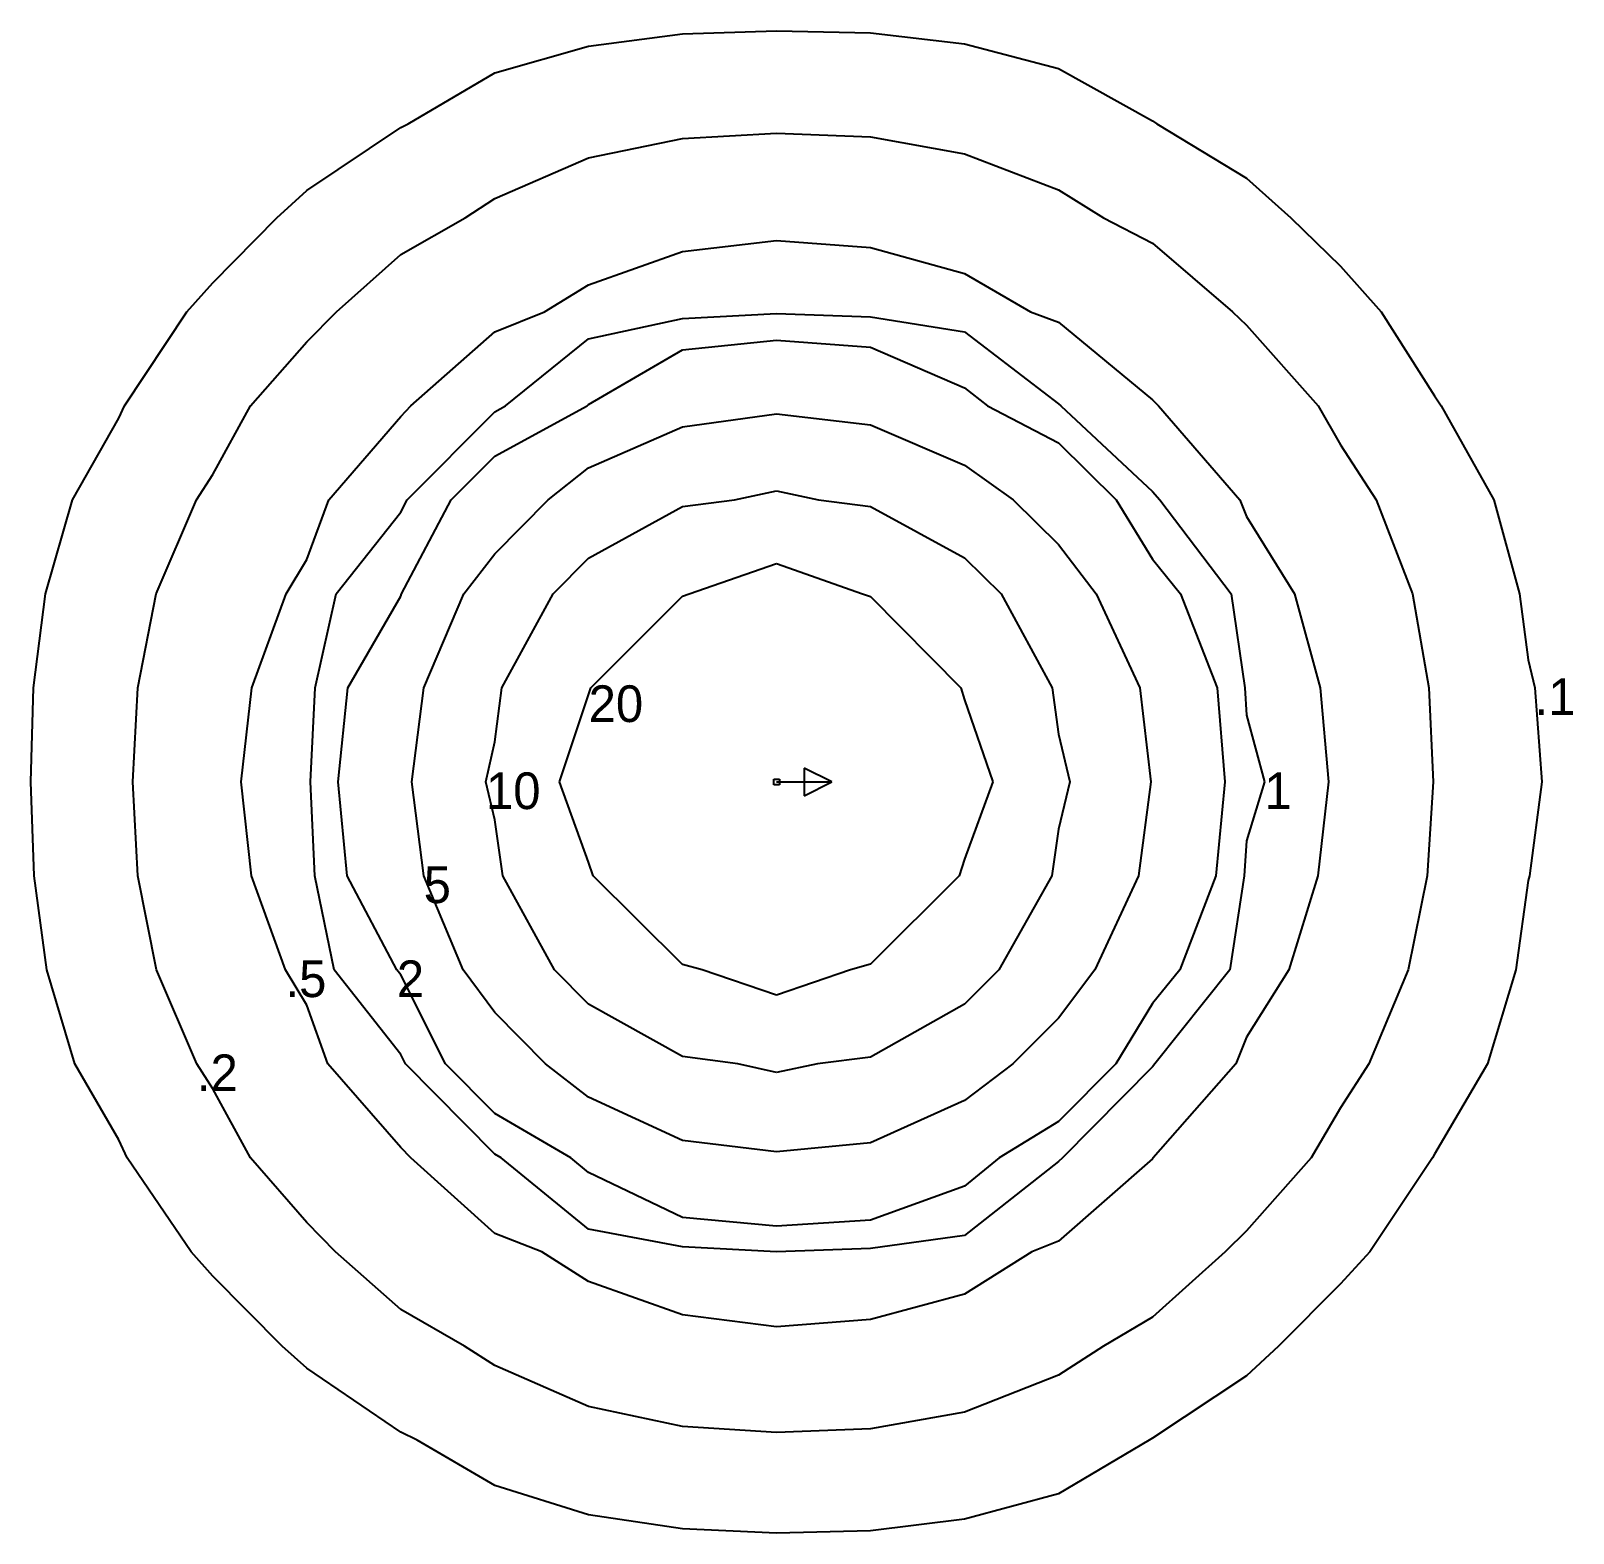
# Model space of a CAD drawing. Extents: x -27.1 to 28.9, y -27.2 to 27.2.
import ezdxf

# ---------------------------------------------------------------- set-up
doc = ezdxf.new("R2010")
doc.units = 0
doc.layers.add('TemplateLayer', color=7, linetype='CONTINUOUS')

# ---------------------------------------------------------------- blocks, each defined once
blk = doc.blocks.new('Template')
at = {"layer": 'TemplateLayer', "color": 7, "linetype": 'CONTINUOUS'}
for p, q in [((-6.818, 26.681), (-3.409, 27.124)), ((-3.409, 27.124), (0, 27.236)), ((0, 27.236), (3.409, 27.161)), ((3.409, 27.161), (6.818, 26.766)), ((-10.227, 25.711), (-6.818, 26.681)), ((6.818, 26.766), (10.227, 25.872)), ((10.227, 25.872), (13.636, 23.974)), ((-13.36, 23.864), (-10.227, 25.711)), ((-17.045, 21.445), (-13.636, 23.73)), ((-13.636, 23.73), (-13.36, 23.864)), ((13.636, 23.974), (13.799, 23.864)), ((13.799, 23.864), (17.045, 21.891)), ((17.045, 21.891), (18.662, 20.455)), ((-18.129, 20.455), (-17.045, 21.445)), ((-20.455, 18.094), (-18.129, 20.455)), ((18.662, 20.455), (20.455, 18.7)), ((20.455, 18.7), (21.939, 17.045)), ((-21.39, 17.045), (-20.455, 18.094)), ((-23.656, 13.636), (-21.39, 17.045)), ((21.939, 17.045), (23.864, 13.998)), ((23.864, 13.998), (24.11, 13.636)), ((-23.864, 13.191), (-23.656, 13.636)), ((24.11, 13.636), (26.027, 10.227)), ((-25.548, 10.227), (-23.864, 13.191)), ((-26.523, 6.818), (-25.548, 10.227)), ((26.027, 10.227), (26.956, 6.818)), ((-26.964, 3.409), (-26.523, 6.818)), ((26.956, 6.818), (27.273, 4.428)), ((27.273, 4.428), (27.503, 3.409)), ((-27.055, 0), (-26.964, 3.409)), ((27.503, 3.409), (27.758, 0)), ((-26.94, -3.409), (-27.055, 0)), ((27.758, 0), (27.313, -3.409)), ((-26.473, -6.818), (-26.94, -3.409)), ((27.273, -3.578), (26.816, -6.818)), ((27.313, -3.409), (27.273, -3.578)), ((-25.456, -10.227), (-26.473, -6.818)), ((26.816, -6.818), (25.796, -10.227)), ((-23.864, -12.98), (-25.456, -10.227)), ((25.796, -10.227), (23.864, -13.499)), ((-23.56, -13.636), (-23.864, -12.98)), ((-21.239, -17.045), (-23.56, -13.636)), ((23.797, -13.636), (21.522, -17.045)), ((23.864, -13.499), (23.797, -13.636)), ((-20.455, -17.917), (-21.239, -17.045)), ((21.522, -17.045), (20.455, -18.206)), ((-17.939, -20.455), (-20.455, -17.917)), ((20.455, -18.206), (18.212, -20.455)), ((-17.045, -21.261), (-17.939, -20.455)), ((18.212, -20.455), (17.045, -21.533)), ((-13.636, -23.582), (-17.045, -21.261)), ((17.045, -21.533), (13.636, -23.803)), ((-13.042, -23.864), (-13.636, -23.582)), ((-10.227, -25.519), (-13.042, -23.864)), ((13.512, -23.864), (10.227, -25.817)), ((13.636, -23.803), (13.512, -23.864)), ((-6.818, -26.578), (-10.227, -25.519)), ((10.227, -25.817), (6.818, -26.735)), ((-3.409, -27.083), (-6.818, -26.578)), ((6.818, -26.735), (3.409, -27.153)), ((0, -27.241), (-3.409, -27.083)), ((3.409, -27.153), (0, -27.241))]:
    blk.add_line(p, q, dxfattribs=at)
at = {"layer": 'TemplateLayer', "color": 1, "linetype": 'CONTINUOUS'}
for p, q in [((-3.409, 23.333), (0, 23.53)), ((0, 23.53), (3.409, 23.396)), ((-6.818, 22.631), (-3.409, 23.333)), ((3.409, 23.396), (6.818, 22.782)), ((-10.227, 21.154), (-6.818, 22.631)), ((6.818, 22.782), (10.227, 21.477)), ((10.227, 21.477), (11.865, 20.455)), ((-11.295, 20.455), (-10.227, 21.154)), ((-13.636, 19.128), (-11.295, 20.455)), ((11.865, 20.455), (13.636, 19.539)), ((-15.968, 17.045), (-13.636, 19.128)), ((13.636, 19.539), (16.546, 17.045)), ((-17.045, 15.958), (-15.968, 17.045)), ((16.546, 17.045), (17.045, 16.569)), ((17.045, 16.569), (19.653, 13.636)), ((-19.082, 13.636), (-17.045, 15.958)), ((-20.455, 11.143), (-19.082, 13.636)), ((19.653, 13.636), (20.455, 12.221)), ((20.455, 12.221), (21.755, 10.227)), ((-21.045, 10.227), (-20.455, 11.143)), ((-22.513, 6.818), (-21.045, 10.227)), ((21.755, 10.227), (23.068, 6.818)), ((-23.173, 3.409), (-22.513, 6.818)), ((23.068, 6.818), (23.666, 3.409)), ((-23.35, 0), (-23.173, 3.409)), ((23.666, 3.409), (23.826, 0)), ((-23.173, -3.409), (-23.35, 0)), ((23.826, 0), (23.597, -3.409)), ((-22.492, -6.818), (-23.173, -3.409)), ((23.597, -3.409), (22.913, -6.818)), ((-21.029, -10.227), (-22.492, -6.818)), ((22.913, -6.818), (21.485, -10.227)), ((-20.455, -11.135), (-21.029, -10.227)), ((21.485, -10.227), (20.455, -11.813)), ((-19.084, -13.636), (-20.455, -11.135)), ((20.455, -11.813), (19.39, -13.636)), ((-17.045, -15.977), (-19.084, -13.636)), ((19.39, -13.636), (17.045, -16.279)), ((-15.997, -17.045), (-17.045, -15.977)), ((17.045, -16.279), (16.279, -17.045)), ((-13.636, -19.136), (-15.997, -17.045)), ((16.279, -17.045), (13.636, -19.408)), ((-11.322, -20.455), (-13.636, -19.136)), ((13.636, -19.408), (11.855, -20.455)), ((-10.227, -21.159), (-11.322, -20.455)), ((11.855, -20.455), (10.227, -21.513)), ((-6.818, -22.65), (-10.227, -21.159)), ((10.227, -21.513), (6.818, -22.858)), ((-3.409, -23.377), (-6.818, -22.65)), ((6.818, -22.858), (3.409, -23.464)), ((0, -23.59), (-3.409, -23.377)), ((3.409, -23.464), (0, -23.59))]:
    blk.add_line(p, q, dxfattribs=at)
at = {"layer": 'TemplateLayer', "color": 3, "linetype": 'CONTINUOUS'}
for p, q in [((-3.409, 19.234), (0, 19.639)), ((0, 19.639), (3.409, 19.382)), ((-6.818, 18.02), (-3.409, 19.234)), ((3.409, 19.382), (6.818, 18.443)), ((-8.416, 17.045), (-6.818, 18.02)), ((6.818, 18.443), (9.206, 17.045)), ((-10.227, 16.317), (-8.416, 17.045)), ((9.206, 17.045), (10.227, 16.677)), ((-13.266, 13.636), (-10.227, 16.317)), ((10.227, 16.677), (13.636, 13.854)), ((-13.636, 13.255), (-13.266, 13.636)), ((13.636, 13.854), (13.858, 13.636)), ((13.858, 13.636), (16.802, 10.227)), ((-16.247, 10.227), (-13.636, 13.255)), ((-17.045, 8.071), (-16.247, 10.227)), ((16.802, 10.227), (17.045, 9.629)), ((17.045, 9.629), (18.784, 6.818)), ((-17.794, 6.818), (-17.045, 8.071)), ((-19.037, 3.409), (-17.794, 6.818)), ((18.784, 6.818), (19.721, 3.409)), ((-19.426, 0), (-19.037, 3.409)), ((19.721, 3.409), (20.021, 0)), ((-19.045, -3.409), (-19.426, 0)), ((20.021, 0), (19.633, -3.409)), ((-17.816, -6.818), (-19.045, -3.409)), ((19.633, -3.409), (18.582, -6.818)), ((-17.045, -8.098), (-17.816, -6.818)), ((18.582, -6.818), (17.045, -9.256)), ((-16.285, -10.227), (-17.045, -8.098)), ((17.045, -9.256), (16.659, -10.227)), ((-13.636, -13.253), (-16.285, -10.227)), ((16.659, -10.227), (13.665, -13.636)), ((-13.274, -13.636), (-13.636, -13.253)), ((-10.227, -16.375), (-13.274, -13.636)), ((13.636, -13.665), (10.227, -16.658)), ((13.665, -13.636), (13.636, -13.665)), ((-8.518, -17.045), (-10.227, -16.375)), ((10.227, -16.658), (9.256, -17.045)), ((-6.818, -18.114), (-8.518, -17.045)), ((9.256, -17.045), (6.818, -18.579)), ((-3.409, -19.329), (-6.818, -18.114)), ((6.818, -18.579), (3.409, -19.495)), ((0, -19.754), (-3.409, -19.329)), ((3.409, -19.495), (0, -19.754))]:
    blk.add_line(p, q, dxfattribs=at)
at = {"layer": 'TemplateLayer', "color": 5, "linetype": 'CONTINUOUS'}
for p, q in [((-6.818, 16.064), (-3.409, 16.806)), ((-3.409, 16.806), (0, 16.981)), ((0, 16.981), (3.409, 16.863)), ((3.409, 16.863), (6.818, 16.323)), ((6.818, 16.323), (10.227, 13.713)), ((-9.832, 13.636), (-6.818, 16.064)), ((-10.227, 13.421), (-9.832, 13.636)), ((10.227, 13.713), (10.316, 13.636)), ((10.316, 13.636), (13.636, 10.528)), ((-13.403, 10.227), (-10.227, 13.421)), ((-13.636, 9.779), (-13.403, 10.227)), ((13.636, 10.528), (13.908, 10.227)), ((13.908, 10.227), (16.491, 6.818)), ((-15.98, 6.818), (-13.636, 9.779)), ((-16.745, 3.409), (-15.98, 6.818)), ((16.491, 6.818), (16.987, 3.409)), ((-16.908, 0), (-16.745, 3.409)), ((16.987, 3.409), (17.045, 2.418)), ((17.045, 2.418), (17.699, 0)), ((-16.752, -3.409), (-16.908, 0)), ((17.699, 0), (17.045, -2.141)), ((17.045, -2.141), (16.961, -3.409)), ((-16.056, -6.818), (-16.752, -3.409)), ((16.961, -3.409), (16.44, -6.818)), ((-13.636, -9.885), (-16.056, -6.818)), ((16.44, -6.818), (13.728, -10.227)), ((-13.464, -10.227), (-13.636, -9.885)), ((-10.227, -13.499), (-13.464, -10.227)), ((13.636, -10.331), (10.372, -13.636)), ((13.728, -10.227), (13.636, -10.331)), ((-9.993, -13.636), (-10.227, -13.499)), ((-6.818, -16.221), (-9.993, -13.636)), ((10.227, -13.764), (6.818, -16.45)), ((10.372, -13.636), (10.227, -13.764)), ((-3.409, -16.854), (-6.818, -16.221)), ((6.818, -16.45), (3.409, -16.922)), ((0, -17.045), (-3.409, -16.854)), ((3.409, -16.922), (0, -17.045))]:
    blk.add_line(p, q, dxfattribs=at)
at = {"layer": 'TemplateLayer', "color": 6, "linetype": 'CONTINUOUS'}
for p, q in [((-3.409, 15.663), (0, 16.02)), ((0, 16.02), (3.409, 15.763)), ((3.409, 15.763), (6.818, 14.287)), ((-6.818, 13.684), (-3.409, 15.663)), ((6.818, 14.287), (7.652, 13.636)), ((-10.227, 11.811), (-6.877, 13.636)), ((-6.877, 13.636), (-6.818, 13.684)), ((7.652, 13.636), (10.227, 12.296)), ((-11.803, 10.227), (-10.227, 11.811)), ((10.227, 12.296), (12.324, 10.227)), ((-13.607, 6.818), (-11.803, 10.227)), ((12.324, 10.227), (13.636, 8.075)), ((13.636, 8.075), (14.657, 6.818)), ((-15.56, 3.409), (-13.636, 6.739)), ((-13.636, 6.739), (-13.607, 6.818)), ((14.657, 6.818), (15.98, 3.409)), ((-15.905, 0), (-15.56, 3.409)), ((15.98, 3.409), (16.266, 0)), ((-15.582, -3.409), (-15.905, 0)), ((16.266, 0), (15.941, -3.409)), ((-13.776, -6.818), (-15.582, -3.409)), ((15.941, -3.409), (14.628, -6.818)), ((-13.636, -6.995), (-13.776, -6.818)), ((-12.006, -10.227), (-13.636, -6.995)), ((14.628, -6.818), (13.636, -8.036)), ((13.636, -8.036), (12.308, -10.227)), ((-10.227, -12.025), (-12.006, -10.227)), ((12.308, -10.227), (10.227, -12.313)), ((-7.468, -13.636), (-10.227, -12.025)), ((10.227, -12.313), (8.074, -13.636)), ((-6.818, -14.166), (-7.468, -13.636)), ((8.074, -13.636), (6.818, -14.658)), ((-3.409, -15.793), (-6.818, -14.166)), ((6.818, -14.658), (3.409, -15.891)), ((0, -16.104), (-3.409, -15.793)), ((3.409, -15.891), (0, -16.104))]:
    blk.add_line(p, q, dxfattribs=at)
at = {"layer": 'TemplateLayer', "color": 214, "linetype": 'CONTINUOUS'}
for p, q in [((-6.818, 11.384), (-3.409, 12.875)), ((-3.409, 12.875), (0, 13.348)), ((0, 13.348), (3.409, 12.953)), ((3.409, 12.953), (6.818, 11.489)), ((-8.289, 10.227), (-6.818, 11.384)), ((6.818, 11.489), (8.578, 10.227)), ((-10.227, 8.266), (-8.289, 10.227)), ((8.578, 10.227), (10.227, 8.609)), ((10.227, 8.609), (11.594, 6.818)), ((-11.348, 6.818), (-10.227, 8.266)), ((-12.796, 3.409), (-11.348, 6.818)), ((11.594, 6.818), (13.177, 3.409)), ((-13.238, 0), (-12.796, 3.409)), ((13.177, 3.409), (13.576, 0)), ((-12.803, -3.409), (-13.238, 0)), ((13.576, 0), (13.136, -3.409)), ((-11.366, -6.818), (-12.803, -3.409)), ((13.136, -3.409), (11.543, -6.818)), ((-10.227, -8.363), (-11.366, -6.818)), ((11.543, -6.818), (10.227, -8.57)), ((-8.38, -10.227), (-10.227, -8.363)), ((10.227, -8.57), (8.573, -10.227)), ((-6.818, -11.435), (-8.38, -10.227)), ((8.573, -10.227), (6.818, -11.553)), ((-3.409, -13), (-6.818, -11.435)), ((6.818, -11.553), (3.409, -13.093)), ((0, -13.418), (-3.409, -13)), ((3.409, -13.093), (0, -13.418))]:
    blk.add_line(p, q, dxfattribs=at)
at = {"layer": 'TemplateLayer', "color": 30, "linetype": 'CONTINUOUS'}
for p, q in [((-3.409, 9.987), (-1.531, 10.227)), ((-1.531, 10.227), (0, 10.56)), ((0, 10.56), (1.521, 10.227)), ((1.521, 10.227), (3.409, 9.982)), ((-6.818, 8.113), (-3.409, 9.987)), ((3.409, 9.982), (6.818, 8.129)), ((-8.104, 6.818), (-6.818, 8.113)), ((6.818, 8.129), (8.143, 6.818)), ((-9.969, 3.409), (-8.104, 6.818)), ((8.143, 6.818), (9.995, 3.409)), ((-10.227, 1.449), (-9.969, 3.409)), ((9.995, 3.409), (10.227, 1.729)), ((10.227, 1.729), (10.643, 0)), ((-10.542, 0), (-10.227, 1.449)), ((-10.227, -1.371), (-10.542, 0)), ((10.643, 0), (10.227, -1.711)), ((-9.935, -3.409), (-10.227, -1.371)), ((10.227, -1.711), (9.984, -3.409)), ((-8.055, -6.818), (-9.935, -3.409)), ((9.984, -3.409), (8.058, -6.818)), ((-6.818, -8.062), (-8.055, -6.818)), ((8.058, -6.818), (6.818, -8.059)), ((-3.409, -9.959), (-6.818, -8.062)), ((6.818, -8.059), (3.409, -9.979)), ((-1.404, -10.227), (-3.409, -9.959)), ((3.409, -9.979), (1.48, -10.227)), ((0, -10.541), (-1.404, -10.227)), ((1.48, -10.227), (0, -10.541))]:
    blk.add_line(p, q, dxfattribs=at)
at = {"layer": 'TemplateLayer', "color": 94, "linetype": 'CONTINUOUS'}
for p, q in [((-3.166, 6.818), (0, 7.925)), ((0, 7.925), (3.116, 6.818)), ((-6.739, 3.409), (-3.409, 6.737)), ((-3.409, 6.737), (-3.166, 6.818)), ((3.116, 6.818), (3.409, 6.721)), ((3.409, 6.721), (6.687, 3.409)), ((-6.818, 3.157), (-6.739, 3.409)), ((6.687, 3.409), (6.818, 2.978)), ((-7.874, 0), (-6.818, 3.157)), ((6.818, 2.978), (7.843, 0)), ((-6.818, -2.904), (-7.874, 0)), ((7.843, 0), (6.818, -2.796)), ((6.818, -2.796), (6.627, -3.409)), ((-6.653, -3.409), (-6.818, -2.904)), ((-3.409, -6.618), (-6.653, -3.409)), ((6.627, -3.409), (3.409, -6.613)), ((-2.704, -6.818), (-3.409, -6.618)), ((3.409, -6.613), (2.679, -6.818)), ((0, -7.73), (-2.704, -6.818)), ((2.679, -6.818), (0, -7.73))]:
    blk.add_line(p, q, dxfattribs=at)
at = {"layer": 'TemplateLayer', "color": 0, "linetype": 'CONTINUOUS'}
for p, q in [((-0.1, 0.1), (0.1, 0.1)), ((-0.1, -0.1), (-0.1, 0.1)), ((0, 0), (2, 0)), ((0, 0), (0, 0)), ((0.1, 0.1), (0.1, -0.1)), ((2, 0), (1, 0.5)), ((1, 0.5), (1, -0.5)), ((1, -0.5), (2, 0)), ((0.1, -0.1), (-0.1, -0.1))]:
    blk.add_line(p, q, dxfattribs=at)
at = {"layer": 'TemplateLayer', "color": 94}
blk.add_text('20', height=1.33, dxfattribs=at).set_placement((-6.818, 2.172))
at = {"layer": 'TemplateLayer', "color": 7}
blk.add_text('.1', height=1.33, dxfattribs=at).set_placement((27.503, 2.424))
at = {"layer": 'TemplateLayer', "color": 30}
blk.add_text('10', height=1.33, dxfattribs=at).set_placement((-10.542, -0.985))
at = {"layer": 'TemplateLayer', "color": 5}
blk.add_text('1', height=1.33, dxfattribs=at).set_placement((17.699, -0.985))
at = {"layer": 'TemplateLayer', "color": 214}
blk.add_text('5', height=1.33, dxfattribs=at).set_placement((-12.803, -4.394))
at = {"layer": 'TemplateLayer', "color": 3}
blk.add_text('.5', height=1.33, dxfattribs=at).set_placement((-17.816, -7.803))
at = {"layer": 'TemplateLayer', "color": 6}
blk.add_text('2', height=1.33, dxfattribs=at).set_placement((-13.776, -7.803))
at = {"layer": 'TemplateLayer', "color": 1}
blk.add_text('.2', height=1.33, dxfattribs=at).set_placement((-21.029, -11.212))

msp = doc.modelspace()

# ---------------------------------------------------------------- block references
at = {"layer": 'TemplateLayer', "linetype": 'CONTINUOUS'}
msp.add_blockref('Template', (0, 0), dxfattribs=at)

doc.saveas('drawing.dxf')
